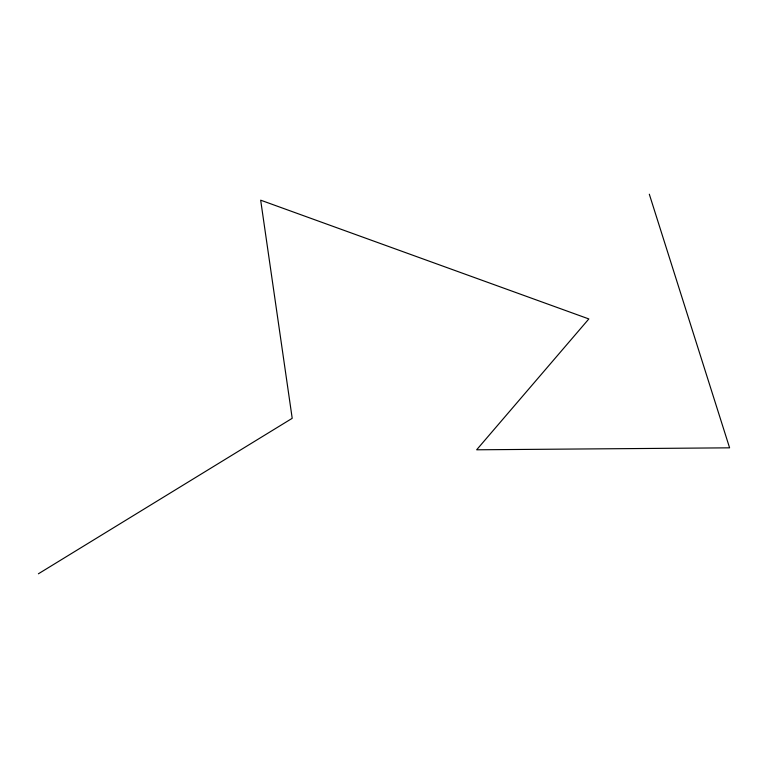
<?xml version="1.0" encoding="UTF-8"?>
<svg xmlns="http://www.w3.org/2000/svg" width="768" height="768" viewBox="0 0 768 768"><rect width="100%" height="100%" fill="white"/><g stroke="black" fill="none" stroke-linecap="round" stroke-linejoin="round"><path stroke-width="1.15" d="M38.4 573.792L292.205 418.32L260.669 200.179L588.845 318.941L476.65 449.798L729.6 447.83L649.315 194.208"/></g></svg>
